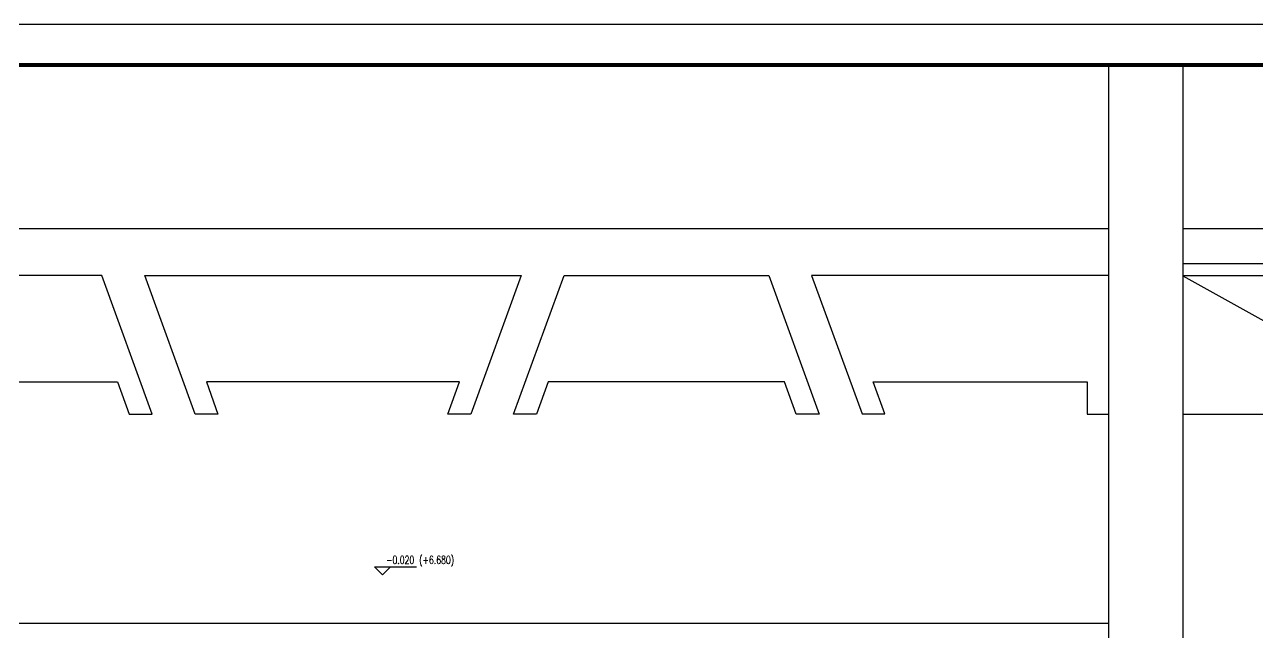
# Model space of a CAD drawing. Header units: inches. Extents: x -97096 to 280004, y -37912 to 97116.
# Drawn here: x -48300 to -2479, y 65625 to 88238 of the extents above; entities that cross this region are included whole.
import ezdxf

# ---------------------------------------------------------------- set-up
doc = ezdxf.new("R2010")
doc.units = ezdxf.units.IN
doc.header["$LTSCALE"] = 1000
doc.header["$MEASUREMENT"] = 0
for name, color, linetype in [('DIM_ELEV', 3, 'Continuous'), ('GPS提资', 1, 'Continuous'), ('PUB_TEXT', 7, 'Continuous'), ('RAIL', 163, 'Continuous'), ('TK', 101, 'Continuous')]:
    doc.layers.add(name, color=color, linetype=linetype)
doc.styles.add('_TCH_DIM', font='SIMPLEX', dxfattribs={"bigfont": 'GBCBIG'})

# ---------------------------------------------------------------- blocks, each defined once
blk = doc.blocks.new('A0-150')
at = {"layer": 'TK'}
blk.add_lwpolyline([(0, 0), (178350, 0), (178350, 126150), (0, 126150)], close=True, dxfattribs=at)
at = {"layer": 'TK', "const_width": 150}
blk.add_lwpolyline([(3750, 1500), (176850, 1500), (176850, 124650), (3750, 124650)], close=True, dxfattribs=at)

msp = doc.modelspace()

# ---------------------------------------------------------------- linework, layer by layer
at = {"layer": 'DIM_ELEV'}
for p, q in [((-34996.4, 67766.3), (-35296.4, 68066.3)), ((-35296.4, 68066.3), (-33731.4, 68066.3)), ((-34996.4, 67766.3), (-34696.4, 68066.3))]:
    msp.add_line(p, q, dxfattribs=at)
at = {"layer": 'RAIL'}
for p, q in [((-71425, 80650), (-8000, 80650)), ((-5249.7, 78900), (14287.4, 78900)), ((-8000, 65950), (-63018.1, 65950))]:
    msp.add_line(p, q, dxfattribs=at)
for points in [[(-8000, 49199.9), (-8000, 86737.9)], [(-5249.7, 86737.9), (-5249.7, 49199.9)], [(-5249.7, 80646.6), (14654.2, 80646.6)], [(-5249.7, 79350), (14377.4, 79350)], [(-5249.7, 78887.3), (4003.8, 73750), (14287.4, 78899.9)], [(-5249.7, 73750), (13257.4, 73750)]]:
    msp.add_lwpolyline(points, dxfattribs=at)
for points in [[(-45435.2, 78900), (-52442.3, 78900), (-54316.8, 73749.9), (-53465.4, 73750), (-53025.9, 74950), (-44848.9, 74950), (-44412.1, 73749.9), (-43560.8, 73750)], [(-29846, 78900), (-31720.4, 73750), (-32571.8, 73749.9), (-32135, 74950), (-41544.4, 74950), (-41113.2, 73750), (-41964.5, 73750), (-43838.9, 78900)], [(-20642.8, 78900), (-18768.4, 73750), (-19619.7, 73750), (-20056.4, 74950), (-28836.1, 74950), (-29272.8, 73749.9), (-30124.2, 73750), (-28249.7, 78900)], [(-8000, 78900), (-19046.5, 78900), (-17172.5, 73751.3), (-16324.5, 73760.4), (-16757.5, 74950), (-8800, 74950), (-8800, 73750), (-8000, 73750)]]:
    msp.add_lwpolyline(points, close=True, dxfattribs=at)

# ---------------------------------------------------------------- block references
at = {"layer": 'GPS提资'}
msp.add_blockref('A0-150', (-75175, -37912.1), dxfattribs=at)

# ---------------------------------------------------------------- texts
at = {"layer": 'PUB_TEXT', "style": '_TCH_DIM', "width": 0.705882}
for s, p in [('-0.020', (-34861.4, 68171.3)), ('(+6.680)', (-33631.4, 68171.3))]:
    msp.add_text(s, height=297.5, dxfattribs=at).set_placement(p)

doc.saveas('drawing.dxf')
